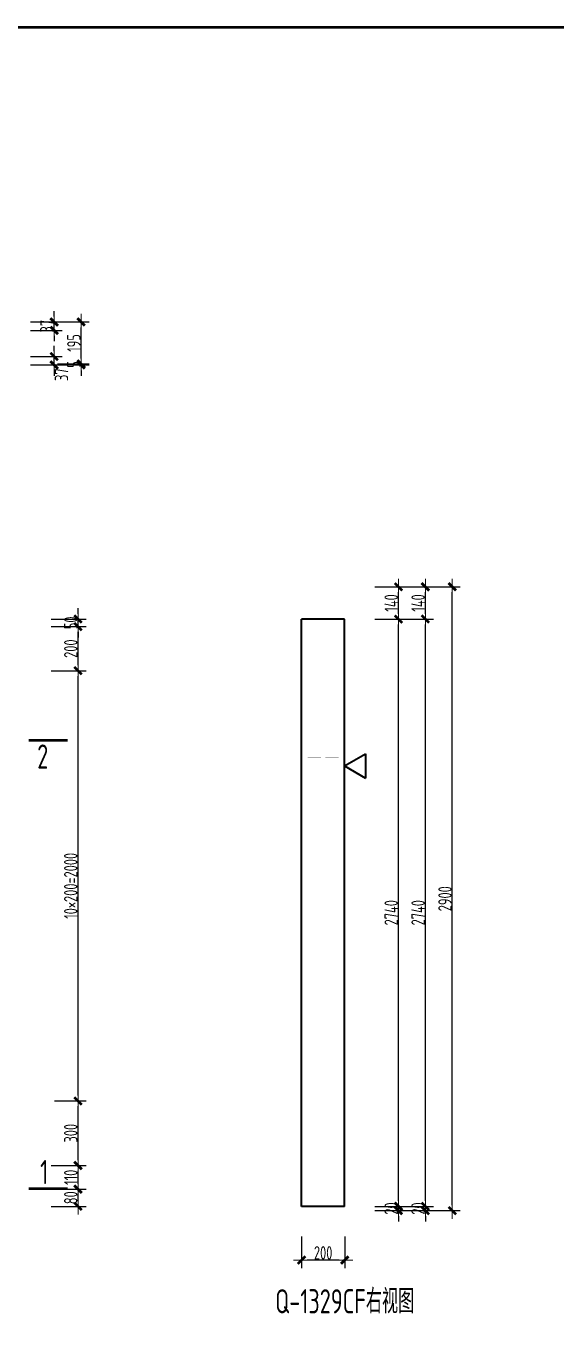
# Model space of a CAD drawing. Extents: x -85320 to 1679916, y -1321939 to 627.
# Drawn here: x 1280985 to 1290840, y -1101019 to -1076917 of the extents above; entities that cross this region are included whole.
import ezdxf
from ezdxf.enums import TextEntityAlignment as Align

# ---------------------------------------------------------------- set-up
doc = ezdxf.new("R2010")
doc.units = 0
doc.header["$LTSCALE"] = 1000
for name, color, linetype in [('BORDER', 7, 'Continuous'), ('图名', 85, 'Continuous'), ('拉模', 7, 'Continuous')]:
    doc.layers.add(name, color=color, linetype=linetype)
for name, color, linetype, lineweight in [('预制墙图名', 7, 'Continuous', 18), ('预制墙墙身水平筋', 130, 'Continuous', 18), ('预制墙墙身纵向受力筋', 1, 'Continuous', 18), ('预制墙详图标注', 3, 'Continuous', 18), ('预制墙详图轮廓', 3, 'Continuous', 35)]:
    doc.layers.add(name, color=color, linetype=linetype, lineweight=lineweight)
doc.styles.add('样式 1', font='yjkeng.shx', dxfattribs={"width": 0.7, "bigfont": 'yjkchn.shx'})
doc.styles.add('样式 2', font='yjkeng.shx', dxfattribs={"width": 0.7, "bigfont": 'yjkchn.shx'})
doc.dimstyles.new('盈建科结构', dxfattribs={"dimscale": 100, "dimtxt": 2.5, "dimasz": 1, "dimexe": 1.5, "dimexo": 0.625, "dimgap": 0.1, "dimtad": 1, "dimdec": 0, "dimrnd": 1, "dimzin": 0, "dimdsep": 46, "dimtxsty": '样式 1', "dimblk": '_yjkbk', "dimblk1": 'ARCHTICK', "dimblk2": 'ARCHTICK', "dimcen": 0.09, "dimadec": 0, "dimazin": 0, "dimtfac": 1, "dimtdec": 4, "dimtix": 1, "dimtmove": 2, "dimatfit": 3, "dimfxl": 1, "dimtolj": 1, "dimtzin": 0, "dimarcsym": 0})

# ---------------------------------------------------------------- blocks, each defined once
blk = doc.blocks.new('_yjkbk')
blk.add_line((-1, 0), (1.5, 0))
blk.add_lwpolyline([(-0.7, -0.7, 0.5, 0.5, 0), (0.7, 0.7, 0.5, 0.5, 0)], format="xyseb")
blk = doc.blocks.new('*D3685')
at = {"layer": 'Defpoints', "color": 0, "transparency": 16777216}
for p in [(1286110, -1099367), (1286910, -1099367), (1286110, -1099867)]:
    blk.add_point(p, dxfattribs=at)
at = {"layer": '预制墙详图标注', "color": 0, "lineweight": -2, "transparency": 16777216}
for p, q in [((1286110, -1099430), (1286110, -1100017)), ((1286910, -1099430), (1286910, -1100017)), ((1286810, -1099867), (1286210, -1099867))]:
    blk.add_line(p, q, dxfattribs=at)
at = {"layer": '预制墙详图标注', "color": 0, "lineweight": -2, "transparency": 16777216, "xscale": 100, "yscale": 100, "zscale": 100, "rotation": 180}
blk.add_blockref('_yjkbk', (1286110, -1099867), dxfattribs=at)
at = {"layer": '预制墙详图标注', "color": 0, "lineweight": -2, "transparency": 16777216, "xscale": 100, "yscale": 100, "zscale": 100}
blk.add_blockref('_yjkbk', (1286910, -1099867), dxfattribs=at)
at = {"layer": '预制墙详图标注', "color": 0, "transparency": 16777216, "insert": (1286510, -1099857), "char_height": 250, "attachment_point": 8, "style": '样式 1'}
blk.add_mtext('\\A1;200', dxfattribs=at)
blk = doc.blocks.new('_ArchTick')
at = {"color": 0, "linetype": 'ByBlock', "const_width": 0.4}
blk.add_lwpolyline([(-0.5, -0.5), (0.5, 0.5)], dxfattribs=at)
blk = doc.blocks.new('*D3686')
at = {"layer": 'Defpoints', "color": 0, "transparency": 16777216}
for p in [(1287410, -1098867), (1287410, -1098947), (1287910, -1098867)]:
    blk.add_point(p, dxfattribs=at)
at = {"layer": '预制墙详图标注', "color": 0, "lineweight": -2, "transparency": 16777216}
for p, q in [((1287910, -1098767), (1287910, -1098667)), ((1287472, -1098867), (1288060, -1098867)), ((1287472, -1098947), (1288060, -1098947)), ((1287910, -1098947), (1287910, -1098867)), ((1287910, -1099047), (1287910, -1099147))]:
    blk.add_line(p, q, dxfattribs=at)
at = {"layer": '预制墙详图标注', "color": 0, "lineweight": -2, "transparency": 16777216, "xscale": 100, "yscale": 100, "zscale": 100}
for p, rotation in [((1287910, -1098867), 270), ((1287910, -1098947), 90)]:
    blk.add_blockref('_yjkbk', p, dxfattribs=dict(at, rotation=rotation))
at = {"layer": '预制墙详图标注', "color": 0, "transparency": 16777216, "insert": (1287900, -1098907), "char_height": 250, "attachment_point": 8, "rotation": 90, "style": '样式 1'}
blk.add_mtext('\\A1;20', dxfattribs=at)
blk = doc.blocks.new('*D3687')
at = {"layer": 'Defpoints', "color": 0, "transparency": 16777216}
for p in [(1287910, -1098867), (1287910, -1098947), (1288410, -1098867)]:
    blk.add_point(p, dxfattribs=at)
at = {"layer": '预制墙详图标注', "color": 0, "lineweight": -2, "transparency": 16777216}
for p, q in [((1288410, -1098767), (1288410, -1098667)), ((1287972, -1098867), (1288560, -1098867)), ((1287972, -1098947), (1288560, -1098947)), ((1288410, -1098947), (1288410, -1098867)), ((1288410, -1099047), (1288410, -1099147))]:
    blk.add_line(p, q, dxfattribs=at)
at = {"layer": '预制墙详图标注', "color": 0, "lineweight": -2, "transparency": 16777216, "xscale": 100, "yscale": 100, "zscale": 100}
for p, rotation in [((1288410, -1098867), 270), ((1288410, -1098947), 90)]:
    blk.add_blockref('_yjkbk', p, dxfattribs=dict(at, rotation=rotation))
at = {"layer": '预制墙详图标注', "color": 0, "transparency": 16777216, "insert": (1288400, -1098907), "char_height": 250, "attachment_point": 8, "rotation": 90, "style": '样式 1'}
blk.add_mtext('\\A1;20', dxfattribs=at)
blk = doc.blocks.new('*D3688')
at = {"layer": 'Defpoints', "color": 0, "transparency": 16777216}
for p in [(1288410, -1087347), (1288910, -1087347), (1288410, -1098947)]:
    blk.add_point(p, dxfattribs=at)
at = {"layer": '预制墙详图标注', "color": 0, "lineweight": -2, "transparency": 16777216}
for p, q in [((1288472, -1087347), (1289060, -1087347)), ((1288910, -1098847), (1288910, -1087447)), ((1288472, -1098947), (1289060, -1098947))]:
    blk.add_line(p, q, dxfattribs=at)
at = {"layer": '预制墙详图标注', "color": 0, "lineweight": -2, "transparency": 16777216, "xscale": 100, "yscale": 100, "zscale": 100}
for p, rotation in [((1288910, -1087347), 90), ((1288910, -1098947), 270)]:
    blk.add_blockref('_yjkbk', p, dxfattribs=dict(at, rotation=rotation))
at = {"layer": '预制墙详图标注', "color": 0, "transparency": 16777216, "insert": (1288900, -1093147), "char_height": 250, "attachment_point": 8, "rotation": 90, "style": '样式 1'}
blk.add_mtext('\\A1;2900', dxfattribs=at)
blk = doc.blocks.new('*D3697')
at = {"layer": 'Defpoints', "color": 0, "transparency": 16777216}
for p in [(1281453, -1098547), (1281953, -1098547), (1281453, -1098867)]:
    blk.add_point(p, dxfattribs=at)
at = {"layer": '预制墙详图标注', "color": 0, "lineweight": -2, "transparency": 16777216}
for p, q in [((1281453, -1098547), (1282103, -1098547)), ((1281953, -1098767), (1281953, -1098647)), ((1281453, -1098867), (1282103, -1098867))]:
    blk.add_line(p, q, dxfattribs=at)
at = {"layer": '预制墙详图标注', "color": 0, "lineweight": -2, "transparency": 16777216, "xscale": 100, "yscale": 100, "zscale": 100}
for p, rotation in [((1281953, -1098547), 90), ((1281953, -1098867), 270)]:
    blk.add_blockref('_yjkbk', p, dxfattribs=dict(at, rotation=rotation))
at = {"layer": '预制墙详图标注', "color": 0, "transparency": 16777216, "insert": (1281943, -1098707), "char_height": 250, "attachment_point": 8, "rotation": 90, "style": '样式 1'}
blk.add_mtext('\\A1;80', dxfattribs=at)
blk = doc.blocks.new('*D3698')
at = {"layer": 'Defpoints', "color": 0, "transparency": 16777216}
for p in [(1281453, -1098107), (1281953, -1098107), (1281453, -1098547)]:
    blk.add_point(p, dxfattribs=at)
at = {"layer": '预制墙详图标注', "color": 0, "lineweight": -2, "transparency": 16777216}
for p, q in [((1281453, -1098107), (1282103, -1098107)), ((1281953, -1098447), (1281953, -1098207)), ((1281453, -1098547), (1282103, -1098547))]:
    blk.add_line(p, q, dxfattribs=at)
at = {"layer": '预制墙详图标注', "color": 0, "lineweight": -2, "transparency": 16777216, "xscale": 100, "yscale": 100, "zscale": 100}
for p, rotation in [((1281953, -1098107), 90), ((1281953, -1098547), 270)]:
    blk.add_blockref('_yjkbk', p, dxfattribs=dict(at, rotation=rotation))
at = {"layer": '预制墙详图标注', "color": 0, "transparency": 16777216, "insert": (1281943, -1098327), "char_height": 250, "attachment_point": 8, "rotation": 90, "style": '样式 1'}
blk.add_mtext('\\A1;110', dxfattribs=at)
blk = doc.blocks.new('*D3699')
at = {"layer": 'Defpoints', "color": 0, "transparency": 16777216}
for p in [(1281453, -1096907), (1281953, -1096907), (1281453, -1098107)]:
    blk.add_point(p, dxfattribs=at)
at = {"layer": '预制墙详图标注', "color": 0, "lineweight": -2, "transparency": 16777216}
for p, q in [((1281515, -1096907), (1282103, -1096907)), ((1281953, -1098007), (1281953, -1097007)), ((1281515, -1098107), (1282103, -1098107))]:
    blk.add_line(p, q, dxfattribs=at)
at = {"layer": '预制墙详图标注', "color": 0, "lineweight": -2, "transparency": 16777216, "xscale": 100, "yscale": 100, "zscale": 100}
for p, rotation in [((1281953, -1096907), 90), ((1281953, -1098107), 270)]:
    blk.add_blockref('_yjkbk', p, dxfattribs=dict(at, rotation=rotation))
at = {"layer": '预制墙详图标注', "color": 0, "transparency": 16777216, "insert": (1281943, -1097507), "char_height": 250, "attachment_point": 8, "rotation": 90, "style": '样式 1'}
blk.add_mtext('\\A1;300', dxfattribs=at)
blk = doc.blocks.new('*D3700')
at = {"layer": 'Defpoints', "color": 0, "transparency": 16777216}
for p in [(1281453, -1088907), (1281953, -1088907), (1281453, -1096907)]:
    blk.add_point(p, dxfattribs=at)
at = {"layer": '预制墙详图标注', "color": 0, "lineweight": -2, "transparency": 16777216}
for p, q in [((1281515, -1088907), (1282103, -1088907)), ((1281953, -1096807), (1281953, -1089007)), ((1281515, -1096907), (1282103, -1096907))]:
    blk.add_line(p, q, dxfattribs=at)
at = {"layer": '预制墙详图标注', "color": 0, "lineweight": -2, "transparency": 16777216, "xscale": 100, "yscale": 100, "zscale": 100}
for p, rotation in [((1281953, -1088907), 90), ((1281953, -1096907), 270)]:
    blk.add_blockref('_yjkbk', p, dxfattribs=dict(at, rotation=rotation))
at = {"layer": '预制墙详图标注', "color": 0, "transparency": 16777216, "insert": (1281943, -1092907), "char_height": 250, "attachment_point": 8, "rotation": 90, "style": '样式 1'}
blk.add_mtext('\\A1;10×200=2000', dxfattribs=at)
blk = doc.blocks.new('*D3744')
at = {"layer": 'Defpoints', "color": 0, "transparency": 16777216}
for p in [(1287410, -1087947), (1287910, -1087947), (1287410, -1098867)]:
    blk.add_point(p, dxfattribs=at)
at = {"layer": '预制墙详图标注', "color": 0, "lineweight": -2, "transparency": 16777216}
for p, q in [((1287472, -1087947), (1288060, -1087947)), ((1287910, -1098767), (1287910, -1088047)), ((1287472, -1098867), (1288060, -1098867))]:
    blk.add_line(p, q, dxfattribs=at)
at = {"layer": '预制墙详图标注', "color": 0, "lineweight": -2, "transparency": 16777216, "xscale": 100, "yscale": 100, "zscale": 100}
for p, rotation in [((1287910, -1087947), 90), ((1287910, -1098867), 270)]:
    blk.add_blockref('_yjkbk', p, dxfattribs=dict(at, rotation=rotation))
at = {"layer": '预制墙详图标注', "color": 0, "transparency": 16777216, "insert": (1287900, -1093407), "char_height": 250, "attachment_point": 8, "rotation": 90, "style": '样式 1'}
blk.add_mtext('\\A1;2740', dxfattribs=at)
blk = doc.blocks.new('*D3745')
at = {"layer": 'Defpoints', "color": 0, "transparency": 16777216}
for p in [(1287410, -1087347), (1287910, -1087347), (1287410, -1087947)]:
    blk.add_point(p, dxfattribs=at)
at = {"layer": '预制墙详图标注', "color": 0, "lineweight": -2, "transparency": 16777216}
for p, q in [((1287472, -1087347), (1288060, -1087347)), ((1287910, -1087847), (1287910, -1087447)), ((1287472, -1087947), (1288060, -1087947))]:
    blk.add_line(p, q, dxfattribs=at)
at = {"layer": '预制墙详图标注', "color": 0, "lineweight": -2, "transparency": 16777216, "xscale": 100, "yscale": 100, "zscale": 100}
for p, rotation in [((1287910, -1087347), 90), ((1287910, -1087947), 270)]:
    blk.add_blockref('_yjkbk', p, dxfattribs=dict(at, rotation=rotation))
at = {"layer": '预制墙详图标注', "color": 0, "transparency": 16777216, "insert": (1287900, -1087647), "char_height": 250, "attachment_point": 8, "rotation": 90, "style": '样式 1'}
blk.add_mtext('\\A1;140', dxfattribs=at)
blk = doc.blocks.new('*D3746')
at = {"layer": 'Defpoints', "color": 0, "transparency": 16777216}
for p in [(1287910, -1087947), (1288410, -1087947), (1287910, -1098867)]:
    blk.add_point(p, dxfattribs=at)
at = {"layer": '预制墙详图标注', "color": 0, "lineweight": -2, "transparency": 16777216}
for p, q in [((1287972, -1087947), (1288560, -1087947)), ((1288410, -1098767), (1288410, -1088047)), ((1287972, -1098867), (1288560, -1098867))]:
    blk.add_line(p, q, dxfattribs=at)
at = {"layer": '预制墙详图标注', "color": 0, "lineweight": -2, "transparency": 16777216, "xscale": 100, "yscale": 100, "zscale": 100}
for p, rotation in [((1288410, -1087947), 90), ((1288410, -1098867), 270)]:
    blk.add_blockref('_yjkbk', p, dxfattribs=dict(at, rotation=rotation))
at = {"layer": '预制墙详图标注', "color": 0, "transparency": 16777216, "insert": (1288400, -1093407), "char_height": 250, "attachment_point": 8, "rotation": 90, "style": '样式 1'}
blk.add_mtext('\\A1;2740', dxfattribs=at)
blk = doc.blocks.new('*D3747')
at = {"layer": 'Defpoints', "color": 0, "transparency": 16777216}
for p in [(1287910, -1087347), (1288410, -1087347), (1287910, -1087947)]:
    blk.add_point(p, dxfattribs=at)
at = {"layer": '预制墙详图标注', "color": 0, "lineweight": -2, "transparency": 16777216}
for p, q in [((1287972, -1087347), (1288560, -1087347)), ((1288410, -1087847), (1288410, -1087447)), ((1287972, -1087947), (1288560, -1087947))]:
    blk.add_line(p, q, dxfattribs=at)
at = {"layer": '预制墙详图标注', "color": 0, "lineweight": -2, "transparency": 16777216, "xscale": 100, "yscale": 100, "zscale": 100}
for p, rotation in [((1288410, -1087347), 90), ((1288410, -1087947), 270)]:
    blk.add_blockref('_yjkbk', p, dxfattribs=dict(at, rotation=rotation))
at = {"layer": '预制墙详图标注', "color": 0, "transparency": 16777216, "insert": (1288400, -1087647), "char_height": 250, "attachment_point": 8, "rotation": 90, "style": '样式 1'}
blk.add_mtext('\\A1;140', dxfattribs=at)
blk = doc.blocks.new('*D3748')
at = {"layer": 'Defpoints', "color": 0, "transparency": 16777216}
for p in [(1281453, -1088087), (1281953, -1088087), (1281453, -1088907)]:
    blk.add_point(p, dxfattribs=at)
at = {"layer": '预制墙详图标注', "color": 0, "lineweight": -2, "transparency": 16777216}
for p, q in [((1281453, -1088087), (1282103, -1088087)), ((1281953, -1088807), (1281953, -1088187)), ((1281453, -1088907), (1282103, -1088907))]:
    blk.add_line(p, q, dxfattribs=at)
at = {"layer": '预制墙详图标注', "color": 0, "lineweight": -2, "transparency": 16777216, "xscale": 100, "yscale": 100, "zscale": 100}
for p, rotation in [((1281953, -1088087), 90), ((1281953, -1088907), 270)]:
    blk.add_blockref('_yjkbk', p, dxfattribs=dict(at, rotation=rotation))
at = {"layer": '预制墙详图标注', "color": 0, "transparency": 16777216, "insert": (1281943, -1088497), "char_height": 250, "attachment_point": 8, "rotation": 90, "style": '样式 1'}
blk.add_mtext('\\A1;200', dxfattribs=at)
blk = doc.blocks.new('*D3749')
at = {"layer": 'Defpoints', "color": 0, "transparency": 16777216}
for p in [(1281453, -1087947), (1281953, -1087947), (1281453, -1088087)]:
    blk.add_point(p, dxfattribs=at)
at = {"layer": '预制墙详图标注', "color": 0, "lineweight": -2, "transparency": 16777216}
for p, q in [((1281453, -1087947), (1282103, -1087947)), ((1281953, -1087847), (1281953, -1087747)), ((1281953, -1088087), (1281953, -1087947)), ((1281453, -1088087), (1282103, -1088087)), ((1281953, -1088187), (1281953, -1088287))]:
    blk.add_line(p, q, dxfattribs=at)
at = {"layer": '预制墙详图标注', "color": 0, "lineweight": -2, "transparency": 16777216, "xscale": 100, "yscale": 100, "zscale": 100}
for p, rotation in [((1281953, -1087947), 270), ((1281953, -1088087), 90)]:
    blk.add_blockref('_yjkbk', p, dxfattribs=dict(at, rotation=rotation))
at = {"layer": '预制墙详图标注', "color": 0, "transparency": 16777216, "insert": (1281943, -1088017), "char_height": 250, "attachment_point": 8, "rotation": 90, "style": '样式 1'}
blk.add_mtext('\\A1;50', dxfattribs=at)
blk = doc.blocks.new('图框1')
at = {"layer": 'BORDER', "const_width": 50}
blk.add_lwpolyline([(1377779, -823089), (1377779, -783089), (1433679, -783089), (1433679, -823089)], close=True, dxfattribs=at)
blk = doc.blocks.new('*D3771')
at = {"layer": 'Defpoints', "color": 0, "transparency": 16777216}
for p in [(1281010, -1083066), (1281510, -1083066), (1281010, -1083222)]:
    blk.add_point(p, dxfattribs=at)
at = {"layer": '预制墙详图标注', "color": 0, "lineweight": -2, "transparency": 16777216}
for p, q in [((1281510, -1082966), (1281510, -1082866)), ((1281072, -1083066), (1281660, -1083066)), ((1281510, -1083222), (1281510, -1083066)), ((1281072, -1083222), (1281660, -1083222)), ((1281510, -1083322), (1281510, -1083422))]:
    blk.add_line(p, q, dxfattribs=at)
at = {"layer": '预制墙详图标注', "color": 0, "lineweight": -2, "transparency": 16777216, "xscale": 100, "yscale": 100, "zscale": 100}
for p, rotation in [((1281510, -1083066), 270), ((1281510, -1083222), 90)]:
    blk.add_blockref('_yjkbk', p, dxfattribs=dict(at, rotation=rotation))
at = {"layer": '预制墙详图标注', "color": 0, "transparency": 16777216, "insert": (1281770, -1083401), "char_height": 250, "attachment_point": 8, "rotation": 90, "style": '样式 1'}
blk.add_mtext('\\A1;37', dxfattribs=at)
blk = doc.blocks.new('*D3772')
at = {"layer": 'Defpoints', "color": 0, "transparency": 16777216}
for p in [(1281010, -1082422), (1281010, -1082578), (1281510, -1082422)]:
    blk.add_point(p, dxfattribs=at)
at = {"layer": '预制墙详图标注', "color": 0, "lineweight": -2, "transparency": 16777216}
for p, q in [((1281510, -1082322), (1281510, -1082222)), ((1281072, -1082422), (1281660, -1082422)), ((1281072, -1082578), (1281660, -1082578)), ((1281510, -1082578), (1281510, -1082422)), ((1281510, -1082678), (1281510, -1082778))]:
    blk.add_line(p, q, dxfattribs=at)
at = {"layer": '预制墙详图标注', "color": 0, "lineweight": -2, "transparency": 16777216, "xscale": 100, "yscale": 100, "zscale": 100}
for p, rotation in [((1281510, -1082422), 270), ((1281510, -1082578), 90)]:
    blk.add_blockref('_yjkbk', p, dxfattribs=dict(at, rotation=rotation))
at = {"layer": '预制墙详图标注', "color": 0, "transparency": 16777216, "insert": (1281500, -1082500), "char_height": 250, "attachment_point": 8, "rotation": 90, "style": '样式 1'}
blk.add_mtext('\\A1;37', dxfattribs=at)
blk = doc.blocks.new('*D3773')
at = {"layer": 'Defpoints', "color": 0, "transparency": 16777216}
for p in [(1281510, -1083202), (1281510, -1083222), (1282010, -1083202)]:
    blk.add_point(p, dxfattribs=at)
at = {"layer": '预制墙详图标注', "color": 0, "lineweight": -2, "transparency": 16777216}
for p, q in [((1282010, -1083102), (1282010, -1083002)), ((1281572, -1083202), (1282160, -1083202)), ((1281572, -1083222), (1282160, -1083222)), ((1282010, -1083222), (1282010, -1083202)), ((1282010, -1083322), (1282010, -1083422))]:
    blk.add_line(p, q, dxfattribs=at)
at = {"layer": '预制墙详图标注', "color": 0, "lineweight": -2, "transparency": 16777216, "xscale": 100, "yscale": 100, "zscale": 100}
for p, rotation in [((1282010, -1083222), 90), ((1282010, -1083202), 270)]:
    blk.add_blockref('_yjkbk', p, dxfattribs=dict(at, rotation=rotation))
at = {"layer": '预制墙详图标注', "color": 0, "transparency": 16777216, "insert": (1282000, -1083212), "char_height": 250, "attachment_point": 8, "rotation": 90, "style": '样式 1'}
blk.add_mtext('\\A1;5', dxfattribs=at)
blk = doc.blocks.new('*D3774')
at = {"layer": 'Defpoints', "color": 0, "transparency": 16777216}
for p in [(1281510, -1082422), (1282010, -1082422), (1281510, -1083202)]:
    blk.add_point(p, dxfattribs=at)
at = {"layer": '预制墙详图标注', "color": 0, "lineweight": -2, "transparency": 16777216}
for p, q in [((1281572, -1082422), (1282160, -1082422)), ((1282010, -1083102), (1282010, -1082522)), ((1281572, -1083202), (1282160, -1083202))]:
    blk.add_line(p, q, dxfattribs=at)
at = {"layer": '预制墙详图标注', "color": 0, "lineweight": -2, "transparency": 16777216, "xscale": 100, "yscale": 100, "zscale": 100}
for p, rotation in [((1282010, -1082422), 90), ((1282010, -1083202), 270)]:
    blk.add_blockref('_yjkbk', p, dxfattribs=dict(at, rotation=rotation))
at = {"layer": '预制墙详图标注', "color": 0, "transparency": 16777216, "insert": (1282000, -1082812), "char_height": 250, "attachment_point": 8, "rotation": 90, "style": '样式 1'}
blk.add_mtext('\\A1;195', dxfattribs=at)

msp = doc.modelspace()

# ---------------------------------------------------------------- linework, layer by layer
at = {"layer": '图名', "lineweight": 50}
for p, q in [((1281040.032, -1090197.058), (1281760.032, -1090197.058)), ((1281040.032, -1098535.058), (1281760.032, -1098535.058))]:
    msp.add_line(p, q, dxfattribs=at)
at = {"layer": '预制墙墙身水平筋', "lineweight": 18, "const_width": 0.18}
for points in [[(1286471.499, -1088067.058), (1286221.783, -1088067.058), (1286221.783, -1088107.058), (1286471.499, -1088107.058), (1286471.499, -1088067.058), (1286221.783, -1088067.058), (1286221.783, -1088107.058), (1286471.499, -1088107.058)], [(1286548.066, -1088107.058), (1286797.783, -1088107.058), (1286797.783, -1088067.058), (1286548.066, -1088067.058), (1286548.066, -1088107.058), (1286797.783, -1088107.058), (1286797.783, -1088067.058), (1286548.066, -1088067.058)], [(1286471.499, -1088887.058), (1286221.783, -1088887.058), (1286221.783, -1088927.058), (1286471.499, -1088927.058), (1286471.499, -1088887.058), (1286221.783, -1088887.058), (1286221.783, -1088927.058), (1286471.499, -1088927.058)], [(1286548.066, -1088927.058), (1286797.783, -1088927.058), (1286797.783, -1088887.058), (1286548.066, -1088887.058), (1286548.066, -1088927.058), (1286797.783, -1088927.058), (1286797.783, -1088887.058), (1286548.066, -1088887.058)], [(1286471.499, -1089687.058), (1286221.783, -1089687.058), (1286221.783, -1089727.058), (1286471.499, -1089727.058), (1286471.499, -1089687.058), (1286221.783, -1089687.058), (1286221.783, -1089727.058), (1286471.499, -1089727.058)], [(1286548.066, -1089727.058), (1286797.783, -1089727.058), (1286797.783, -1089687.058), (1286548.066, -1089687.058), (1286548.066, -1089727.058), (1286797.783, -1089727.058), (1286797.783, -1089687.058), (1286548.066, -1089687.058)], [(1286471.499, -1090487.058), (1286221.783, -1090487.058), (1286221.783, -1090527.058), (1286471.499, -1090527.058), (1286471.499, -1090487.058), (1286221.783, -1090487.058), (1286221.783, -1090527.058), (1286471.499, -1090527.058)], [(1286548.066, -1090527.058), (1286797.783, -1090527.058), (1286797.783, -1090487.058), (1286548.066, -1090487.058), (1286548.066, -1090527.058), (1286797.783, -1090527.058), (1286797.783, -1090487.058), (1286548.066, -1090487.058)], [(1286471.499, -1091287.058), (1286221.783, -1091287.058), (1286221.783, -1091327.058), (1286471.499, -1091327.058), (1286471.499, -1091287.058), (1286221.783, -1091287.058), (1286221.783, -1091327.058), (1286471.499, -1091327.058)], [(1286548.066, -1091327.058), (1286797.783, -1091327.058), (1286797.783, -1091287.058), (1286548.066, -1091287.058), (1286548.066, -1091327.058), (1286797.783, -1091327.058), (1286797.783, -1091287.058), (1286548.066, -1091287.058)], [(1286471.499, -1092087.058), (1286221.783, -1092087.058), (1286221.783, -1092127.058), (1286471.499, -1092127.058), (1286471.499, -1092087.058), (1286221.783, -1092087.058), (1286221.783, -1092127.058), (1286471.499, -1092127.058)], [(1286548.066, -1092127.058), (1286797.783, -1092127.058), (1286797.783, -1092087.058), (1286548.066, -1092087.058), (1286548.066, -1092127.058), (1286797.783, -1092127.058), (1286797.783, -1092087.058), (1286548.066, -1092087.058)], [(1286471.499, -1092887.058), (1286221.783, -1092887.058), (1286221.783, -1092927.058), (1286471.499, -1092927.058), (1286471.499, -1092887.058), (1286221.783, -1092887.058), (1286221.783, -1092927.058), (1286471.499, -1092927.058)], [(1286548.066, -1092927.058), (1286797.783, -1092927.058), (1286797.783, -1092887.058), (1286548.066, -1092887.058), (1286548.066, -1092927.058), (1286797.783, -1092927.058), (1286797.783, -1092887.058), (1286548.066, -1092887.058)], [(1286471.499, -1093687.058), (1286221.783, -1093687.058), (1286221.783, -1093727.058), (1286471.499, -1093727.058), (1286471.499, -1093687.058), (1286221.783, -1093687.058), (1286221.783, -1093727.058), (1286471.499, -1093727.058)], [(1286548.066, -1093727.058), (1286797.783, -1093727.058), (1286797.783, -1093687.058), (1286548.066, -1093687.058), (1286548.066, -1093727.058), (1286797.783, -1093727.058), (1286797.783, -1093687.058), (1286548.066, -1093687.058)], [(1286471.499, -1094487.058), (1286221.783, -1094487.058), (1286221.783, -1094527.058), (1286471.499, -1094527.058), (1286471.499, -1094487.058), (1286221.783, -1094487.058), (1286221.783, -1094527.058), (1286471.499, -1094527.058)], [(1286548.066, -1094527.058), (1286797.783, -1094527.058), (1286797.783, -1094487.058), (1286548.066, -1094487.058), (1286548.066, -1094527.058), (1286797.783, -1094527.058), (1286797.783, -1094487.058), (1286548.066, -1094487.058)], [(1286471.499, -1095287.058), (1286221.783, -1095287.058), (1286221.783, -1095327.058), (1286471.499, -1095327.058), (1286471.499, -1095287.058), (1286221.783, -1095287.058), (1286221.783, -1095327.058), (1286471.499, -1095327.058)], [(1286548.066, -1095327.058), (1286797.783, -1095327.058), (1286797.783, -1095287.058), (1286548.066, -1095287.058), (1286548.066, -1095327.058), (1286797.783, -1095327.058), (1286797.783, -1095287.058), (1286548.066, -1095287.058)], [(1286471.499, -1096087.058), (1286221.783, -1096087.058), (1286221.783, -1096127.058), (1286471.499, -1096127.058), (1286471.499, -1096087.058), (1286221.783, -1096087.058), (1286221.783, -1096127.058), (1286471.499, -1096127.058)], [(1286548.066, -1096127.058), (1286797.783, -1096127.058), (1286797.783, -1096087.058), (1286548.066, -1096087.058), (1286548.066, -1096127.058), (1286797.783, -1096127.058), (1286797.783, -1096087.058), (1286548.066, -1096087.058)], [(1286471.499, -1096887.058), (1286221.783, -1096887.058), (1286221.783, -1096927.058), (1286471.499, -1096927.058), (1286471.499, -1096887.058), (1286221.783, -1096887.058), (1286221.783, -1096927.058), (1286471.499, -1096927.058)], [(1286548.066, -1096927.058), (1286797.783, -1096927.058), (1286797.783, -1096887.058), (1286548.066, -1096887.058), (1286548.066, -1096927.058), (1286797.783, -1096927.058), (1286797.783, -1096887.058), (1286548.066, -1096887.058)], [(1286471.499, -1097287.058), (1286221.783, -1097287.058), (1286221.783, -1097327.058), (1286471.499, -1097327.058), (1286471.499, -1097287.058), (1286221.783, -1097287.058), (1286221.783, -1097327.058), (1286471.499, -1097327.058)], [(1286548.066, -1097327.058), (1286797.783, -1097327.058), (1286797.783, -1097287.058), (1286548.066, -1097287.058), (1286548.066, -1097327.058), (1286797.783, -1097327.058), (1286797.783, -1097287.058), (1286548.066, -1097287.058)], [(1286471.499, -1097687.058), (1286221.783, -1097687.058), (1286221.783, -1097727.058), (1286471.499, -1097727.058), (1286471.499, -1097687.058), (1286221.783, -1097687.058), (1286221.783, -1097727.058), (1286471.499, -1097727.058)], [(1286548.066, -1097727.058), (1286797.783, -1097727.058), (1286797.783, -1097687.058), (1286548.066, -1097687.058), (1286548.066, -1097727.058), (1286797.783, -1097727.058), (1286797.783, -1097687.058), (1286548.066, -1097687.058)], [(1286471.499, -1098087.058), (1286221.783, -1098087.058), (1286221.783, -1098127.058), (1286471.499, -1098127.058), (1286471.499, -1098087.058), (1286221.783, -1098087.058), (1286221.783, -1098127.058), (1286471.499, -1098127.058)], [(1286548.066, -1098127.058), (1286797.783, -1098127.058), (1286797.783, -1098087.058), (1286548.066, -1098087.058), (1286548.066, -1098127.058), (1286797.783, -1098127.058), (1286797.783, -1098087.058), (1286548.066, -1098087.058)], [(1286435.499, -1098527.058), (1286185.783, -1098527.058), (1286185.783, -1098567.058), (1286435.499, -1098567.058), (1286435.499, -1098527.058), (1286185.783, -1098527.058), (1286185.783, -1098567.058), (1286435.499, -1098567.058)], [(1286584.066, -1098567.058), (1286833.783, -1098567.058), (1286833.783, -1098527.058), (1286584.066, -1098527.058), (1286584.066, -1098567.058), (1286833.783, -1098567.058), (1286833.783, -1098527.058), (1286584.066, -1098527.058)]]:
    msp.add_lwpolyline(points, close=True, dxfattribs=at)
at = {"layer": '预制墙墙身纵向受力筋', "lineweight": 18, "const_width": 0.18}
for points in [[(1286297.783, -1087947.058), (1286297.783, -1086883.058), (1286233.783, -1086883.058), (1286233.783, -1087947.058)], [(1286785.783, -1087947.058), (1286785.783, -1086883.058), (1286721.783, -1086883.058), (1286721.783, -1087947.058)]]:
    msp.add_lwpolyline(points, close=True, dxfattribs=at)
at = {"layer": '预制墙详图标注', "lineweight": 35}
for p, q in [((1286909.783, -1090677.058), (1287299.494, -1090452.058)), ((1287299.494, -1090452.058), (1287299.494, -1090902.058)), ((1286909.783, -1090677.058), (1287299.494, -1090902.058))]:
    msp.add_line(p, q, dxfattribs=at)
at = {"layer": '预制墙详图轮廓', "lineweight": 35}
for p, q in [((1286909.783, -1087947.058), (1286109.783, -1087947.058)), ((1286109.783, -1098867.058), (1286109.783, -1087947.058)), ((1286909.783, -1098867.058), (1286909.783, -1087947.058)), ((1286909.783, -1098867.058), (1286109.783, -1098867.058))]:
    msp.add_line(p, q, dxfattribs=at)

# ---------------------------------------------------------------- block references
at = {"layer": '拉模', "color": 3}
msp.add_blockref('图框1', (-114139.175, -293853.477), dxfattribs=at)

# ---------------------------------------------------------------- texts
at = {"layer": '图名', "linetype": 'Continuous', "style": '样式 2', "width": 0.7}
for s, p in [('2', (1281400.032, -1090728.058)), ('1', (1281400.032, -1098454.058))]:
    msp.add_text(s, height=450, dxfattribs=at).set_placement(p, align=Align.RIGHT)
at = {"layer": '预制墙图名', "linetype": 'Continuous', "style": '样式 2', "width": 0.7}
msp.add_text('Q-1329CF右视图', height=450, dxfattribs=at).set_placement((1286909.783, -1100992.058), align=Align.BOTTOM_CENTER)

# ---------------------------------------------------------------- dimensions: what is measured, and where the dimension line sits
at = {"layer": '预制墙详图标注'}
for p1, p2, text, override, picture, middle in [((1281009.783, -1082578.058), (1281009.783, -1082422.058), '37', {"dimscale": 100, "dimtxt": 2.5, "dimasz": 1, "dimexe": 1.5, "dimexo": 0.625, "dimgap": 0.1, "dimtad": 1, "dimlfac": 0.25, "dimrnd": 5, "dimdle": 0, "dimtix": 1, "dimfxlon": 0}, '*D3772', (1281374.783, -1082500.058)), ((1287409.783, -1087947.058), (1287409.783, -1087347.058), '140', {"dimscale": 100, "dimtxt": 2.5, "dimasz": 1, "dimexe": 1.5, "dimexo": 0.625, "dimgap": 0.1, "dimtad": 1, "dimlfac": 0.25, "dimrnd": 5, "dimdle": 0, "dimtix": 1, "dimfxlon": 0}, '*D3745', (1287774.783, -1087647.058)), ((1287909.783, -1087947.058), (1287909.783, -1087347.058), '140', {"dimscale": 100, "dimtxt": 2.5, "dimasz": 1, "dimexe": 1.5, "dimexo": 0.625, "dimgap": 0.1, "dimtad": 1, "dimlfac": 0.25, "dimrnd": 5, "dimdle": 0, "dimtix": 1, "dimfxlon": 0}, '*D3747', (1288274.783, -1087647.058)), ((1281452.532, -1088087.058), (1281452.532, -1087947.058), '50', {"dimscale": 100, "dimtxt": 2.5, "dimasz": 1, "dimexe": 1.5, "dimexo": 0, "dimgap": 0.1, "dimtad": 1, "dimlfac": 0.25, "dimrnd": 5, "dimdle": 0, "dimfxlon": 0}, '*D3749', (1281817.532, -1088017.058)), ((1281452.532, -1088907.058), (1281452.532, -1088087.058), '200', {"dimscale": 100, "dimtxt": 2.5, "dimasz": 1, "dimexe": 1.5, "dimexo": 0, "dimgap": 0.1, "dimtad": 1, "dimlfac": 0.25, "dimrnd": 5, "dimdle": 0, "dimfxlon": 0}, '*D3748', (1281817.532, -1088497.058)), ((1287409.783, -1098867.058), (1287409.783, -1087947.058), '2740', {"dimscale": 100, "dimtxt": 2.5, "dimasz": 1, "dimexe": 1.5, "dimexo": 0.625, "dimgap": 0.1, "dimtad": 1, "dimlfac": 0.25, "dimrnd": 5, "dimdle": 0, "dimtix": 1, "dimfxlon": 0}, '*D3744', (1287774.783, -1093407.058)), ((1287909.783, -1098867.058), (1287909.783, -1087947.058), '2740', {"dimscale": 100, "dimtxt": 2.5, "dimasz": 1, "dimexe": 1.5, "dimexo": 0.625, "dimgap": 0.1, "dimtad": 1, "dimlfac": 0.25, "dimrnd": 5, "dimdle": 0, "dimtix": 1, "dimfxlon": 0}, '*D3746', (1288274.783, -1093407.058)), ((1281452.532, -1096907.058), (1281452.532, -1088907.058), '10×200=2000', {"dimscale": 100, "dimtxt": 2.5, "dimasz": 1, "dimexe": 1.5, "dimexo": 0.625, "dimgap": 0.1, "dimtad": 1, "dimlfac": 0.25, "dimrnd": 5, "dimdle": 0, "dimtix": 1, "dimfxlon": 0}, '*D3700', (1281817.532, -1092907.058)), ((1281452.532, -1098107.058), (1281452.532, -1096907.058), '300', {"dimscale": 100, "dimtxt": 2.5, "dimasz": 1, "dimexe": 1.5, "dimexo": 0.625, "dimgap": 0.1, "dimtad": 1, "dimlfac": 0.25, "dimrnd": 5, "dimdle": 0, "dimtix": 1, "dimfxlon": 0}, '*D3699', (1281817.532, -1097507.058))]:
    dim = msp.add_aligned_dim(p1=p1, p2=p2, distance=-500, text=text, dimstyle='盈建科结构', override=override, dxfattribs=at)
    dim.commit()
    dim.dimension.update_dxf_attribs({"geometry": picture, "text_midpoint": middle})
for p1, p2, distance, override, picture, middle in [((1281509.783, -1083202.058), (1281509.783, -1082422.058), -500, {"dimscale": 100, "dimtxt": 2.5, "dimasz": 1, "dimexe": 1.5, "dimexo": 0.625, "dimgap": 0.1, "dimtad": 1, "dimlfac": 0.25, "dimrnd": 5, "dimdle": 0, "dimtix": 1, "dimfxlon": 0}, '*D3774', (1281874.783, -1082812.058)), ((1281509.783, -1083222.058), (1281509.783, -1083202.058), -500, {"dimscale": 100, "dimtxt": 2.5, "dimasz": 1, "dimexe": 1.5, "dimexo": 0.625, "dimgap": 0.1, "dimtad": 1, "dimlfac": 0.25, "dimrnd": 5, "dimdle": 0, "dimtix": 1, "dimfxlon": 0}, '*D3773', (1281874.783, -1083212.058)), ((1288409.783, -1098947.058), (1288409.783, -1087347.058), -500, {"dimscale": 100, "dimtxt": 2.5, "dimasz": 1, "dimexe": 1.5, "dimexo": 0.625, "dimgap": 0.1, "dimtad": 1, "dimlfac": 0.25, "dimrnd": 5, "dimdle": 0, "dimtix": 1, "dimfxlon": 0}, '*D3688', (1288774.783, -1093147.058)), ((1281452.532, -1098547.058), (1281452.532, -1098107.058), -500, {"dimscale": 100, "dimtxt": 2.5, "dimasz": 1, "dimexe": 1.5, "dimexo": 0, "dimgap": 0.1, "dimtad": 1, "dimlfac": 0.25, "dimrnd": 5, "dimdle": 0, "dimfxlon": 0}, '*D3698', (1281817.532, -1098327.058)), ((1281452.532, -1098867.058), (1281452.532, -1098547.058), -500, {"dimscale": 100, "dimtxt": 2.5, "dimasz": 1, "dimexe": 1.5, "dimexo": 0, "dimgap": 0.1, "dimtad": 1, "dimlfac": 0.25, "dimrnd": 5, "dimdle": 0, "dimfxlon": 0}, '*D3697', (1281817.532, -1098707.058)), ((1287409.783, -1098947.058), (1287409.783, -1098867.058), -500, {"dimscale": 100, "dimtxt": 2.5, "dimasz": 1, "dimexe": 1.5, "dimexo": 0.625, "dimgap": 0.1, "dimtad": 1, "dimlfac": 0.25, "dimrnd": 5, "dimdle": 0, "dimtix": 1, "dimfxlon": 0}, '*D3686', (1287774.783, -1098907.058)), ((1287909.783, -1098947.058), (1287909.783, -1098867.058), -500, {"dimscale": 100, "dimtxt": 2.5, "dimasz": 1, "dimexe": 1.5, "dimexo": 0.625, "dimgap": 0.1, "dimtad": 1, "dimlfac": 0.25, "dimrnd": 5, "dimdle": 0, "dimtix": 1, "dimfxlon": 0}, '*D3687', (1288274.783, -1098907.058)), ((1286909.783, -1099367.058), (1286109.783, -1099367.058), 500, {"dimscale": 100, "dimtxt": 2.5, "dimasz": 1, "dimexe": 1.5, "dimexo": 0.625, "dimgap": 0.1, "dimtad": 1, "dimlfac": 0.25, "dimrnd": 5, "dimdle": 0, "dimtix": 1, "dimfxlon": 0}, '*D3685', (1286509.783, -1099732.058))]:
    dim = msp.add_aligned_dim(p1=p1, p2=p2, distance=distance, dimstyle='盈建科结构', override=override, dxfattribs=at)
    dim.commit()
    dim.dimension.update_dxf_attribs({"geometry": picture, "text_midpoint": middle})
dim = msp.add_linear_dim(base=(1281509.783, -1083066.058), p1=(1281009.783, -1083222.058), p2=(1281009.783, -1083066.058), angle=90, text='37', dimstyle='盈建科结构', override={"dimlfac": 0.25, "dimrnd": 5}, dxfattribs=at)
dim.commit()
dim.dimension.update_dxf_attribs({"geometry": '*D3771', "text_midpoint": (1281644.783, -1083400.758), "dimtype": 161})

doc.saveas('drawing.dxf')
